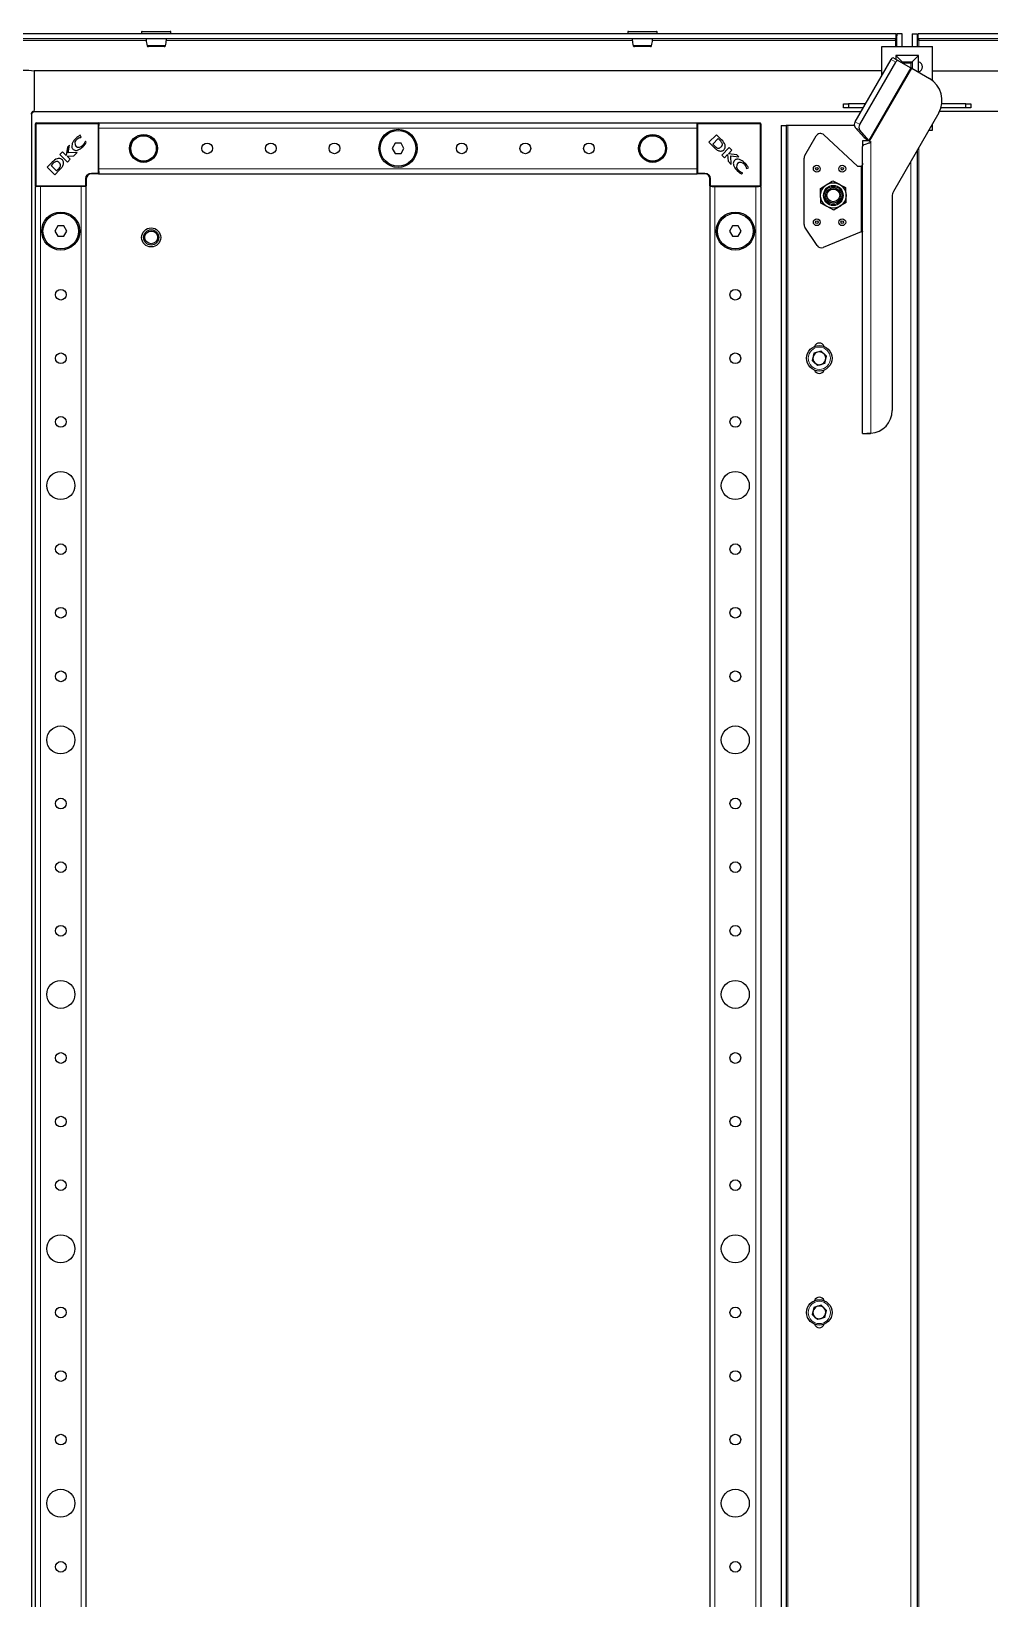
# Model space of a CAD drawing. Header units: millimetres. Extents: x -984 to 2790, y -1538 to 1219.
# Drawn here: x -567 to -190, y -59 to 557 of the extents above; entities that cross this region are included whole.
import ezdxf

# ---------------------------------------------------------------- set-up
doc = ezdxf.new("R2010")
doc.units = ezdxf.units.MM

msp = doc.modelspace()

# ---------------------------------------------------------------- linework, layer by layer
at = {"color": 7, "linetype": 'Continuous', "lineweight": 25}
for p, q in [((-226.74, 556.28), (-617.14, 556.28)), ((-523.19, 557.03), (-523.19, 556.28)), ((-522.94, 557.28), (-511.94, 557.28)), ((-511.69, 556.28), (-511.69, 557.03)), ((-332.19, 557.03), (-332.19, 556.28)), ((-331.94, 557.28), (-323.43, 557.28)), ((-323.43, 557.28), (-320.94, 557.28)), ((-320.69, 556.28), (-320.69, 557.03)), ((-226.74, 554.28), (-226.74, 556.28)), ((-224.44, 556.28), (-226.44, 556.28)), ((-226.44, 551.28), (-226.44, 556.28)), ((-224.44, 551.28), (-224.44, 556.28)), ((-220.44, 556.28), (-218.44, 556.28)), ((-220.44, 556.28), (-220.44, 551.28)), ((-218.44, 556.28), (-218.44, 551.28)), ((-218.14, 554.28), (-218.14, 556.28)), ((172.26, 556.28), (-218.14, 556.28)), ((-226.74, 554.28), (-617.14, 554.28)), ((-232.44, 551.28), (-212.44, 551.28)), ((-232.44, 539.86), (-232.44, 551.28)), ((-226.83, 554.28), (-227.04, 553.68)), ((172.26, 554.28), (-218.14, 554.28)), ((-217.84, 553.68), (-218.04, 554.28)), ((-212.44, 537.87), (-212.44, 551.28)), ((-242.88, 521.78), (-228.74, 546.26)), ((-241.04, 520.72), (-226.9, 545.2)), ((-227.63, 546.77), (-225.79, 545.71)), ((-224.44, 545.33), (-226.94, 547.82)), ((-226.94, 547.82), (-226.94, 546.38)), ((-217.94, 547.82), (-226.94, 547.82)), ((-225.79, 545.71), (-221.03, 542.96)), ((-224.44, 545.33), (-220.43, 545.33)), ((-224.44, 545.33), (-223.94, 544.83)), ((-224.44, 544.94), (-224.44, 545.33)), ((-220.66, 542.75), (-221.03, 542.96)), ((-220.43, 545.33), (-220.93, 544.83)), ((-220.66, 542.75), (-213.72, 538.74)), ((-220.43, 545.33), (-217.94, 547.82)), ((-220.43, 545.33), (-220.43, 542.62)), ((-217.94, 545.26), (-217.94, 547.82)), ((-217.94, 541.38), (-217.94, 545.26)), ((-565.44, 541.78), (-565.44, 526.11)), ((-232.44, 541.78), (-565.44, 541.78)), ((-217.94, 541.18), (-217.94, 541.38)), ((-212.44, 541.78), (120.56, 541.78)), ((-566.44, 524.78), (-566.44, -967.22)), ((-565.44, 525.78), (-240.56, 525.78)), ((-247.44, 527.28), (-247.44, 528.78)), ((-247.44, 528.78), (-245.44, 528.78)), ((-245.44, 527.28), (-247.44, 527.28)), ((-245.44, 528.78), (-245.44, 527.28)), ((-238.83, 528.78), (-245.44, 528.78)), ((-239.7, 527.28), (-245.44, 527.28)), ((-209.98, 525.23), (-227.81, 494.34)), ((120.56, 525.78), (-209.69, 525.78)), ((-199.44, 527.28), (-209.12, 527.28)), ((-199.44, 528.78), (-208.8, 528.78)), ((-199.44, 527.28), (-199.44, 528.78)), ((-199.44, 528.78), (-197.44, 528.78)), ((-197.44, 527.28), (-199.44, 527.28)), ((-197.44, 528.78), (-197.44, 527.28)), ((-564.94, 496.58), (-564.94, 520.98)), ((-564.64, 521.28), (-540.24, 521.28)), ((-539.94, 520.98), (-539.94, 521.28)), ((-539.94, 521.28), (-304.94, 521.28)), ((-539.94, 520.98), (-539.94, 520.34)), ((-539.94, 519.28), (-539.94, 520.34)), ((-539.94, 503.28), (-539.94, 519.28)), ((-304.94, 520.98), (-304.94, 521.28)), ((-304.94, 520.34), (-304.94, 520.98)), ((-304.94, 519.28), (-304.94, 520.34)), ((-304.94, 503.28), (-304.94, 519.28)), ((-304.64, 521.28), (-280.24, 521.28)), ((-279.94, 520.98), (-279.94, 496.58)), ((-271.94, 520.28), (-271.94, -962.72)), ((-271.94, 520.28), (-269.94, 520.28)), ((-269.94, 520.28), (-269.94, -962.72)), ((-269.34, 520.28), (-269.94, 520.28)), ((-243.22, 520.28), (-269.34, 520.28)), ((-239.33, 515.5), (-242.91, 519.55)), ((-237.5, 514.44), (-241.07, 518.49)), ((-213.87, 518.48), (-212.44, 518.48)), ((-212.44, 518.48), (-212.44, 520.96)), ((-552.36, 511.82), (-552.85, 508.55)), ((-551.57, 512.61), (-552.36, 511.82)), ((-552.04, 509.52), (-551.57, 512.61)), ((-547, 515.74), (-547.34, 516.43)), ((-547.14, 515.6), (-547, 515.74)), ((-545.19, 514.17), (-545.3, 514.06)), ((-544.94, 513.66), (-545.19, 514.17)), ((-423.59, 513.28), (-424.75, 511.28)), ((-424.75, 511.28), (-423.59, 509.28)), ((-421.28, 513.28), (-423.59, 513.28)), ((-420.13, 511.28), (-421.28, 513.28)), ((-421.28, 509.28), (-420.13, 511.28)), ((-297.33, 516.64), (-300.29, 513.68)), ((-300.29, 513.68), (-298.4, 511.79)), ((-296.63, 515.11), (-298.81, 512.93)), ((-298.81, 512.93), (-298.13, 512.27)), ((-298.4, 511.79), (-298.38, 511.77)), ((-295.34, 514.64), (-297.33, 516.64)), ((-295.89, 514.39), (-296.63, 515.11)), ((-292.33, 511.63), (-295.29, 508.67)), ((-291.28, 510.59), (-292.33, 511.63)), ((-262.67, 508.44), (-258.21, 516.16)), ((-255.13, 516.6), (-241.94, 504.28)), ((-237.43, 514.28), (-239.94, 514.28)), ((-239.94, 514.28), (-239.94, 512.04)), ((-239.94, 399.28), (-239.94, 512.04)), ((-239.33, 515.5), (-237.5, 514.44)), ((-236.62, 513.6), (-237.19, 514.13)), ((-236.94, 513.9), (-236.94, 513.48)), ((-236.64, 513.57), (-236.62, 513.6)), ((-558.3, 505.88), (-560.29, 503.89)), ((-558.05, 505.33), (-558.77, 504.59)), ((-554.24, 509.94), (-555.29, 508.89)), ((-555.29, 508.89), (-552.33, 505.93)), ((-552.85, 508.55), (-554.24, 509.94)), ((-552.51, 508.23), (-549.85, 508.41)), ((-551.27, 506.99), (-552.51, 508.23)), ((-552.33, 505.93), (-551.27, 506.99)), ((-548.57, 509.7), (-552.04, 509.52)), ((-549.85, 508.41), (-548.57, 509.7)), ((-423.59, 509.28), (-421.28, 509.28)), ((-295.29, 508.67), (-294.23, 507.61)), ((-294.23, 507.61), (-292.99, 508.86)), ((-292.99, 508.86), (-292.81, 506.2)), ((-292.81, 506.2), (-291.53, 504.91)), ((-292.67, 509.2), (-291.28, 510.59)), ((-289.41, 508.71), (-292.67, 509.2)), ((-291.71, 508.38), (-288.61, 507.91)), ((-291.53, 504.91), (-291.71, 508.38)), ((-288.61, 507.91), (-289.41, 508.71)), ((-262.94, 481.39), (-262.94, 507.44)), ((-218.44, 510.57), (-218.44, -953)), ((-560.29, 503.89), (-557.33, 500.93)), ((-558.77, 504.59), (-556.59, 502.41)), ((-557.33, 500.93), (-555.44, 502.82)), ((-556.59, 502.41), (-555.93, 503.09)), ((-555.44, 502.82), (-555.42, 502.84)), ((-544.94, 499.28), (-544.94, 496.58)), ((-540.24, 501.28), (-542.94, 501.28)), ((-539.94, 502.23), (-539.94, 503.28)), ((-539.94, 502.23), (-539.94, 501.58)), ((-539.94, 501.28), (-539.94, 501.58)), ((-539.94, 501.28), (-304.94, 501.28)), ((-304.94, 502.23), (-304.94, 503.28)), ((-304.94, 501.58), (-304.94, 502.23)), ((-304.94, 501.28), (-304.94, 501.58)), ((-301.94, 501.28), (-304.64, 501.28)), ((-299.94, 496.58), (-299.94, 499.28)), ((-287.57, 501.29), (-287.06, 501.53)), ((-287.06, 501.53), (-287.16, 501.64)), ((-285.62, 503.48), (-285.48, 503.35)), ((-285.48, 503.35), (-284.8, 503.68)), ((-241.94, 504.28), (-240.54, 504.28)), ((-240.3, 504.28), (-240.54, 504.28)), ((-564.94, -938.72), (-564.94, 496.28)), ((-564.64, 496.28), (-564.94, 496.28)), ((-563.99, 496.28), (-564.64, 496.28)), ((-562.94, 496.28), (-563.99, 496.28)), ((-546.94, 496.28), (-562.94, 496.28)), ((-545.89, 496.28), (-546.94, 496.28)), ((-545.24, 496.28), (-545.89, 496.28)), ((-544.94, 496.28), (-545.24, 496.28)), ((-544.94, -938.72), (-544.94, 496.28)), ((-299.94, 496.28), (-299.94, -938.72)), ((-299.94, 496.28), (-299.64, 496.28)), ((-298.99, 496.28), (-299.64, 496.28)), ((-298.99, 496.28), (-297.94, 496.28)), ((-297.94, 496.28), (-281.94, 496.28)), ((-281.94, 496.28), (-280.89, 496.28)), ((-280.24, 496.28), (-280.89, 496.28)), ((-280.24, 496.28), (-279.94, 496.28)), ((-279.94, 496.28), (-279.94, -938.72)), ((-256.51, 495.55), (-254.04, 497.05)), ((-251.58, 498.55), (-249.04, 497.17)), ((-251.3, 487.01), (-253.83, 488.39)), ((-246.37, 490.02), (-248.84, 488.51)), ((-228.35, 492.34), (-228.35, 408.28)), ((-556.09, 480.78), (-557.25, 478.78)), ((-553.78, 480.78), (-556.09, 480.78)), ((-552.63, 478.78), (-553.78, 480.78)), ((-291.09, 480.78), (-292.25, 478.78)), ((-288.78, 480.78), (-291.09, 480.78)), ((-287.63, 478.78), (-288.78, 480.78)), ((-557.25, 478.78), (-556.09, 476.78)), ((-556.09, 476.78), (-553.78, 476.78)), ((-553.78, 476.78), (-552.63, 478.78)), ((-292.25, 478.78), (-291.09, 476.78)), ((-291.09, 476.78), (-288.78, 476.78)), ((-288.78, 476.78), (-287.63, 478.78)), ((-257.84, 473.13), (-262.6, 480.28)), ((-240.54, 478.53), (-255.43, 472.38)), ((-240.54, 478.53), (-240.3, 478.78)), ((-240.54, 478.53), (-239.94, 478.64)), ((-256.26, 431.6), (-259.04, 430.78)), ((-256.26, 431.6), (-254.16, 429.6)), ((-259.04, 430.78), (-259.72, 427.97)), ((-257.62, 425.97), (-259.72, 427.97)), ((-254.84, 426.78), (-257.62, 425.97)), ((-254.84, 426.78), (-254.16, 429.6)), ((-239.94, 399.28), (-238.97, 399.28)), ((-238.97, 399.28), (-236.85, 399.28)), ((-259.04, 55.78), (-259.72, 52.97)), ((-256.26, 56.6), (-259.04, 55.78)), ((-256.26, 56.6), (-254.16, 54.6)), ((-257.62, 50.97), (-259.72, 52.97)), ((-254.84, 51.78), (-257.62, 50.97)), ((-254.84, 51.78), (-254.16, 54.6))]:
    msp.add_line(p, q, dxfattribs=at)
at = {"color": 8, "linetype": 'Continuous', "lineweight": 18}
for p, q in [((-511.69, 557.03), (-523.19, 557.03)), ((-323.29, 557.03), (-332.19, 557.03)), ((-320.69, 557.03), (-323.29, 557.03)), ((-616.84, 553.68), (-521.41, 553.68)), ((-513.47, 553.68), (-330.41, 553.68)), ((-322.47, 553.68), (-227.04, 553.68)), ((-227.04, 553.68), (-227.04, 551.28)), ((-217.84, 551.28), (-217.84, 553.68)), ((-217.84, 553.68), (-122.41, 553.68)), ((-237.5, 514.44), (-221.03, 542.96)), ((-237.19, 514.13), (-220.66, 542.75)), ((-228.74, 546.26), (-226.9, 545.2)), ((-220.93, 544.83), (-223.94, 544.83)), ((-223.94, 544.83), (-223.94, 544.65)), ((-220.93, 542.91), (-220.93, 544.83)), ((-564.64, 520.98), (-564.94, 520.98)), ((-564.64, 520.98), (-564.64, 521.28)), ((-564.64, 520.98), (-564.64, 496.58)), ((-540.24, 520.98), (-564.64, 520.98)), ((-540.24, 521.28), (-540.24, 520.98)), ((-540.24, 501.58), (-540.24, 520.98)), ((-539.94, 520.98), (-540.24, 520.98)), ((-539.94, 519.28), (-304.94, 519.28)), ((-304.64, 520.98), (-304.94, 520.98)), ((-304.64, 520.98), (-304.64, 521.28)), ((-304.64, 520.98), (-304.64, 501.58)), ((-280.24, 520.98), (-304.64, 520.98)), ((-280.24, 520.98), (-280.24, 521.28)), ((-280.24, 496.58), (-280.24, 520.98)), ((-280.24, 520.98), (-279.94, 520.98)), ((-269.34, -962.72), (-269.34, 520.28)), ((-242.91, 519.55), (-241.07, 518.49)), ((-242.88, 521.78), (-241.04, 520.72)), ((-236.64, 399.31), (-236.64, 513.57)), ((-217.84, -954.04), (-217.84, 511.61)), ((-221.04, 506.07), (-221.04, -948.5)), ((-545.24, 496.58), (-545.24, 499.28)), ((-544.94, 499.28), (-545.24, 499.28)), ((-542.94, 501.58), (-540.24, 501.58)), ((-542.94, 501.28), (-542.94, 501.58)), ((-540.24, 501.58), (-540.24, 501.28)), ((-539.94, 501.58), (-540.24, 501.58)), ((-539.94, 503.28), (-304.94, 503.28)), ((-304.64, 501.58), (-304.94, 501.58)), ((-304.64, 501.28), (-304.64, 501.58)), ((-304.64, 501.58), (-301.94, 501.58)), ((-301.94, 501.28), (-301.94, 501.58)), ((-299.94, 499.28), (-299.64, 499.28)), ((-299.64, 499.28), (-299.64, 496.58)), ((-240.54, 478.53), (-240.54, 504.28)), ((-564.64, 496.58), (-564.94, 496.58)), ((-564.64, 496.58), (-545.24, 496.58)), ((-564.64, 496.58), (-564.64, 496.28)), ((-562.94, -938.72), (-562.94, 496.28)), ((-546.94, -938.72), (-546.94, 496.28)), ((-545.24, 496.58), (-545.24, 496.28)), ((-544.94, 496.58), (-545.24, 496.58)), ((-299.64, 496.58), (-299.94, 496.58)), ((-299.64, 496.58), (-280.24, 496.58)), ((-299.64, 496.28), (-299.64, 496.58)), ((-297.94, 496.28), (-297.94, -938.72)), ((-281.94, 496.28), (-281.94, -938.72)), ((-280.24, 496.28), (-280.24, 496.58)), ((-279.94, 496.58), (-280.24, 496.58))]:
    msp.add_line(p, q, dxfattribs=at)
at = {"color": 7, "linetype": 'Continuous', "lineweight": 25}
for centre, radius in [((-422.44, 511.28), 7.5), ((-422.44, 511.28), 7), ((-522.44, 511.28), 5.5), ((-522.44, 511.28), 5), ((-497.44, 511.28), 2.1), ((-472.44, 511.28), 2.1), ((-447.44, 511.28), 2.1), ((-397.44, 511.28), 2.1), ((-372.44, 511.28), 2.1), ((-347.44, 511.28), 2.1), ((-322.44, 511.28), 5.5), ((-322.44, 511.28), 5), ((-257.94, 503.28), 1.35), ((-257.94, 503.28), 0.493), ((-247.94, 503.28), 1.35), ((-247.94, 503.28), 0.493), ((-251.44, 492.78), 5), ((-251.44, 492.78), 3.57), ((-251.44, 492.78), 3), ((-251.44, 492.78), 2.5), ((-554.94, 478.78), 7.5), ((-554.94, 478.78), 7), ((-289.94, 478.78), 7.5), ((-289.94, 478.78), 7), ((-257.94, 482.28), 1.35), ((-257.94, 482.28), 0.493), ((-247.94, 482.28), 1.35), ((-247.94, 482.28), 0.493), ((-519.44, 476.28), 3.75), ((-519.44, 476.28), 3), ((-519.44, 476.28), 2.5), ((-554.94, 453.78), 2.1), ((-289.94, 453.78), 2.1), ((-256.94, 428.78), 5), ((-554.94, 428.78), 2.1), ((-289.94, 428.78), 2.1), ((-554.94, 403.78), 2.1), ((-289.94, 403.78), 2.1), ((-554.94, 378.78), 5.5), ((-289.94, 378.78), 5.5), ((-554.94, 353.78), 2.1), ((-289.94, 353.78), 2.1), ((-554.94, 328.78), 2.1), ((-289.94, 328.78), 2.1), ((-554.94, 303.78), 2.1), ((-289.94, 303.78), 2.1), ((-554.94, 278.78), 5.5), ((-289.94, 278.78), 5.5), ((-554.94, 253.78), 2.1), ((-289.94, 253.78), 2.1), ((-554.94, 228.78), 2.1), ((-289.94, 228.78), 2.1), ((-554.94, 203.78), 2.1), ((-289.94, 203.78), 2.1), ((-554.94, 178.78), 5.5), ((-289.94, 178.78), 5.5), ((-554.94, 153.78), 2.1), ((-289.94, 153.78), 2.1), ((-554.94, 128.78), 2.1), ((-289.94, 128.78), 2.1), ((-554.94, 103.78), 2.1), ((-289.94, 103.78), 2.1), ((-554.94, 78.78), 5.5), ((-289.94, 78.78), 5.5), ((-554.94, 53.78), 2.1), ((-289.94, 53.78), 2.1), ((-256.94, 53.78), 5), ((-554.94, 28.78), 2.1), ((-289.94, 28.78), 2.1), ((-554.94, 3.78), 2.1), ((-289.94, 3.78), 2.1), ((-554.94, -21.22), 5.5), ((-289.94, -21.22), 5.5), ((-554.94, -46.22), 2.1), ((-289.94, -46.22), 2.1)]:
    msp.add_circle(centre, radius, dxfattribs=at)
at = {"color": 8, "linetype": 'Continuous', "lineweight": 18}
for centre, radius in [((-522.44, 511.28), 5.3), ((-322.44, 511.28), 5.3), ((-251.44, 492.78), 3.97), ((-256.94, 428.78), 4.4), ((-256.94, 53.78), 4.4)]:
    msp.add_circle(centre, radius, dxfattribs=at)
at = {"color": 7, "linetype": 'Continuous', "lineweight": 25}
for centre, radius, start, end in [((-522.94, 557.03), 0.25, 90, 180), ((-511.94, 557.03), 0.25, 0, 90), ((-331.94, 557.03), 0.25, 90, 180), ((-320.94, 557.03), 0.25, 0, 90), ((-520.55, 551.78), 0.5, 195.31604, 270.02276), ((-514.33, 551.78), 0.5, 269.99815, 345.40011), ((-329.55, 551.78), 0.5, 195.24646, 270.04596), ((-323.33, 551.78), 0.5, 269.96367, 344.83397), ((-227.91, 545.93), 0.893, 71.42175, 158.04947), ((-226.08, 544.87), 0.893, 71.42175, 158.04947), ((-218.44, 543.32), 2, 284.47751, 75.52249), ((-218.72, 530.08), 10, 330.95313, 60), ((-564.64, 520.98), 0.3, 90, 180), ((-540.24, 520.98), 0.3, 0, 90), ((-304.64, 520.98), 0.3, 90, 180), ((-280.24, 520.98), 0.3, 0, 90), ((-241.26, 520.64), 1.98, 144.95207, 213.44806), ((-239.42, 519.58), 1.98, 144.95207, 213.44806), ((-547.43, 513.29), 1.97, 128.45405, 215.887), ((-547.87, 513.69), 1.94, 233.30966, 322.34638), ((-300.36, 510.21), 6.12, 36.98881, 43.07444), ((-298.55, 510.98), 4.87, 20.34448, 48.77765), ((-256.5, 515.13), 2, 46.97493, 149.03624), ((-554.64, 502.67), 4.87, 110.34448, 138.77765), ((-553.87, 500.86), 6.12, 126.98881, 133.07444), ((-287.53, 504.21), 1.94, 143.30966, 232.34638), ((-287.94, 503.77), 1.97, 38.45405, 125.887), ((-260.94, 507.44), 2, 150, 180), ((-542.94, 499.28), 2, 90, 180), ((-540.24, 501.58), 0.3, 270, 0), ((-304.64, 501.58), 0.3, 180, 270), ((-301.94, 499.28), 2, 0, 90), ((-564.64, 496.58), 0.3, 180, 270), ((-545.24, 496.58), 0.3, 270, 0), ((-299.64, 496.58), 0.3, 180, 270), ((-280.24, 496.58), 0.3, 270, 0), ((-224.35, 492.34), 4, 150, 180), ((-260.94, 481.39), 2, 180, 213.69007), ((-256.18, 474.24), 2, 213.69007, 291.80141), ((-256.94, 432.78), 2, 18.20996, 161.79004), ((-256.94, 428.78), 2.51, 46.35345, 106.35345), ((-256.94, 428.78), 2.51, 166.35345, 226.35345), ((-256.94, 428.78), 2.51, 106.35345, 166.35345), ((-256.94, 428.78), 2.51, 226.35345, 286.35345), ((-256.94, 428.78), 2.51, 286.35345, 346.35345), ((-256.94, 428.78), 2.51, 346.35345, 46.35345), ((-256.94, 424.78), 2, 198.20996, 341.79004), ((-237.35, 408.28), 9, 274.50464, 0), ((-256.94, 53.78), 2.51, 106.35345, 166.35345), ((-256.94, 57.78), 2, 18.20996, 161.79004), ((-256.94, 53.78), 2.51, 46.35345, 106.35345), ((-256.94, 53.78), 2.51, 346.35345, 46.35345), ((-256.94, 53.78), 2.51, 166.35345, 226.35345), ((-256.94, 53.78), 2.51, 226.35345, 286.35345), ((-256.94, 53.78), 2.51, 286.35345, 346.35345), ((-256.94, 49.78), 2, 198.20996, 341.79004)]:
    msp.add_arc(centre, radius, start, end, dxfattribs=at)
at = {"color": 8, "linetype": 'Continuous', "lineweight": 18}
for centre, start, end in [((-542.94, 499.28), 90, 180), ((-301.94, 499.28), 0, 90)]:
    msp.add_arc(centre, 2.3, start, end, dxfattribs=at)
at = {"color": 7, "linetype": 'Continuous', "lineweight": 25}
for points, knots in [([(-226.44, 556.28), (-226.46, 555.9), (-226.5, 555.33), (-226.68, 554.76), (-226.74, 554.57)], [0, 0, 0, 0, 0.662931, 1, 1, 1, 1]), ([(-218.14, 554.6), (-218.18, 554.73), (-218.38, 555.29), (-218.41, 555.85), (-218.44, 556.28)], [0, 0, 0, 0, 0.226541, 1, 1, 1, 1]), ([(-521.46, 554.28), (-521.46, 554.15), (-521.44, 553.24), (-521.22, 552.37), (-521.03, 551.63)], [0, 0, 0, 0, 0.14185, 1, 1, 1, 1]), ([(-519.14, 551.28), (-519.33, 551.28), (-519.8, 551.28), (-520.35, 551.28), (-520.48, 551.28), (-520.54, 551.28)], [0, 0, 0, 0, 0.256553, 0.627981, 1, 1, 1, 1]), ([(-514.33, 551.28), (-514.37, 551.28), (-514.45, 551.28), (-515.01, 551.28), (-515.82, 551.28), (-516.81, 551.28), (-517.87, 551.28), (-518.66, 551.28), (-519.05, 551.28), (-519.14, 551.28)], [0, 0, 0, 0, 0.158514, 0.317278, 0.475863, 0.634247, 0.792477, 0.950708, 1, 1, 1, 1]), ([(-513.85, 551.63), (-513.66, 552.37), (-513.44, 553.24), (-513.42, 554.15), (-513.42, 554.28)], [0, 0, 0, 0, 0.85815, 1, 1, 1, 1]), ([(-330.46, 554.28), (-330.46, 554.15), (-330.44, 553.24), (-330.22, 552.37), (-330.03, 551.63)], [0, 0, 0, 0, 0.1418495, 1, 1, 1, 1]), ([(-323.37, 551.28), (-323.36, 551.28), (-323.31, 551.28), (-323.59, 551.28), (-324.11, 551.28), (-324.83, 551.28), (-325.68, 551.28), (-326.75, 551.28), (-327.77, 551.28), (-328.65, 551.28), (-329.26, 551.28), (-329.56, 551.28), (-329.52, 551.28), (-329.51, 551.28)], [0, 0, 0, 0, 0.03384, 0.141254, 0.248698, 0.315774, 0.423314, 0.530846, 0.63821, 0.745706, 0.853372, 0.960917, 1, 1, 1, 1]), ([(-322.85, 551.63), (-322.66, 552.37), (-322.44, 553.24), (-322.42, 554.15), (-322.42, 554.28)], [0, 0, 0, 0, 0.85815, 1, 1, 1, 1]), ([(-580.44, 524.78), (-580.85, 526.46), (-581.58, 529.5), (-581.67, 533.81), (-580.7, 537.37), (-578.65, 539.82), (-576.01, 541.24), (-572.99, 541.98), (-569.39, 542.19), (-566.82, 541.92), (-565.44, 541.78)], [0, 0, 0, 0, 0.176067, 0.318225, 0.435596, 0.543482, 0.633889, 0.737152, 0.858183, 1, 1, 1, 1]), ([(-566.48, 524.78), (-566.46, 524.92), (-566.43, 525.16), (-566.3, 525.36), (-566.18, 525.45), (-566.13, 525.56), (-566.11, 525.63), (-566.09, 525.68), (-566.08, 525.72), (-566.06, 525.76), (-566.03, 525.8), (-565.97, 525.85), (-565.85, 525.92), (-565.66, 525.95), (-565.52, 525.95), (-565.44, 525.95)], [0, 0, 0, 0, 0.233411, 0.418546, 0.549351, 0.595026, 0.631329, 0.647111, 0.661994, 0.676639, 0.691742, 0.725563, 0.766794, 0.872627, 1, 1, 1, 1]), ([(-565.44, 525.78), (-565.66, 525.63), (-566.07, 525.37), (-566.32, 524.96), (-566.44, 524.78)], [0, 0, 0, 0, 0.556114, 1, 1, 1, 1]), ([(-549.07, 515.19), (-549.4, 514.82), (-550.01, 514.12), (-550.57, 512.95), (-550.7, 512.01), (-550.55, 511.37), (-550.36, 511.14), (-550.27, 511.02)], [0, 0, 0, 0, 0.315674, 0.58952, 0.813199, 0.909026, 1, 1, 1, 1]), ([(-550.27, 511.02), (-550.11, 510.89), (-549.78, 510.6), (-549.08, 510.44), (-548.2, 510.57), (-547.13, 511.13), (-546.44, 511.77), (-546.04, 512.14)], [0, 0, 0, 0, 0.130532, 0.266031, 0.423997, 0.666819, 1, 1, 1, 1]), ([(-547.34, 516.43), (-547.67, 516.24), (-548.3, 515.9), (-548.83, 515.42), (-549.07, 515.19)], [0, 0, 0, 0, 0.5368, 1, 1, 1, 1]), ([(-548.65, 514.83), (-548.39, 515.05), (-547.95, 515.42), (-547.38, 515.55), (-547.14, 515.6)], [0, 0, 0, 0, 0.579608, 1, 1, 1, 1]), ([(-545.3, 514.06), (-545.44, 513.74), (-545.71, 513.17), (-546.13, 512.71), (-546.33, 512.5)], [0, 0, 0, 0, 0.547643, 1, 1, 1, 1]), ([(-546.04, 512.14), (-545.8, 512.41), (-545.37, 512.87), (-545.07, 513.42), (-544.94, 513.66)], [0, 0, 0, 0, 0.577653, 1, 1, 1, 1]), ([(-298.38, 511.77), (-298.31, 511.69), (-298.15, 511.54), (-297.98, 511.39), (-297.9, 511.31)], [0, 0, 0, 0, 0.486421, 1, 1, 1, 1]), ([(-298.13, 512.27), (-297.93, 512.08), (-297.57, 511.73), (-297.03, 511.41), (-296.58, 511.35), (-296.24, 511.41), (-295.88, 511.6), (-295.67, 511.8), (-295.56, 511.91)], [0, 0, 0, 0, 0.274676, 0.503042, 0.607381, 0.716579, 0.843412, 1, 1, 1, 1]), ([(-297.9, 511.31), (-297.75, 511.18), (-297.48, 510.93), (-297.19, 510.72), (-297.05, 510.63)], [0, 0, 0, 0, 0.55183, 1, 1, 1, 1]), ([(-297.05, 510.63), (-296.85, 510.52), (-296.46, 510.32), (-295.83, 510.2), (-295.24, 510.24), (-294.7, 510.44), (-294.27, 510.8), (-293.97, 511.31), (-293.86, 511.97), (-293.94, 512.43), (-293.99, 512.68)], [0, 0, 0, 0, 0.138091, 0.265455, 0.384013, 0.496103, 0.605759, 0.71979, 0.847662, 1, 1, 1, 1]), ([(-295.56, 511.91), (-295.46, 512), (-295.3, 512.18), (-295.12, 512.45), (-295.03, 512.73), (-295.03, 513.05), (-295.18, 513.46), (-295.37, 513.74), (-295.47, 513.89)], [0, 0, 0, 0, 0.176808, 0.319231, 0.43938, 0.552395, 0.749205, 1, 1, 1, 1]), ([(-555.56, 505.67), (-555.66, 505.76), (-555.83, 505.92), (-556.11, 506.1), (-556.38, 506.2), (-556.71, 506.2), (-557.11, 506.04), (-557.39, 505.86), (-557.55, 505.75)], [0, 0, 0, 0, 0.176808, 0.319231, 0.43938, 0.552395, 0.749205, 1, 1, 1, 1]), ([(-554.29, 504.17), (-554.18, 504.37), (-553.97, 504.76), (-553.86, 505.39), (-553.9, 505.99), (-554.1, 506.52), (-554.46, 506.96), (-554.97, 507.25), (-555.63, 507.36), (-556.08, 507.28), (-556.33, 507.24)], [0, 0, 0, 0, 0.138091, 0.265455, 0.384013, 0.496103, 0.605759, 0.71979, 0.847662, 1, 1, 1, 1]), ([(-555.93, 503.09), (-555.74, 503.29), (-555.39, 503.66), (-555.06, 504.19), (-555, 504.64), (-555.07, 504.99), (-555.26, 505.34), (-555.45, 505.55), (-555.56, 505.67)], [0, 0, 0, 0, 0.274676, 0.503042, 0.607381, 0.716579, 0.843412, 1, 1, 1, 1]), ([(-290.2, 506.62), (-290.34, 506.45), (-290.62, 506.12), (-290.78, 505.42), (-290.65, 504.55), (-290.09, 503.47), (-289.45, 502.79), (-289.08, 502.39)], [0, 0, 0, 0, 0.130532, 0.266031, 0.423997, 0.666819, 1, 1, 1, 1]), ([(-286.03, 505.41), (-286.41, 505.74), (-287.1, 506.36), (-288.27, 506.91), (-289.21, 507.05), (-289.85, 506.89), (-290.09, 506.71), (-290.2, 506.62)], [0, 0, 0, 0, 0.315674, 0.58952, 0.813199, 0.909026, 1, 1, 1, 1]), ([(-284.8, 503.68), (-284.98, 504.02), (-285.32, 504.65), (-285.81, 505.17), (-286.03, 505.41)], [0, 0, 0, 0, 0.5368, 1, 1, 1, 1]), ([(-555.42, 502.84), (-555.35, 502.92), (-555.19, 503.07), (-555.04, 503.24), (-554.97, 503.32)], [0, 0, 0, 0, 0.486421, 1, 1, 1, 1]), ([(-554.97, 503.32), (-554.83, 503.47), (-554.59, 503.74), (-554.38, 504.04), (-554.29, 504.17)], [0, 0, 0, 0, 0.55183, 1, 1, 1, 1]), ([(-289.08, 502.39), (-288.81, 502.14), (-288.35, 501.72), (-287.8, 501.41), (-287.57, 501.29)], [0, 0, 0, 0, 0.577653, 1, 1, 1, 1]), ([(-287.16, 501.64), (-287.48, 501.79), (-288.05, 502.05), (-288.51, 502.48), (-288.72, 502.67)], [0, 0, 0, 0, 0.547643, 1, 1, 1, 1]), ([(-286.39, 505), (-286.18, 504.74), (-285.8, 504.29), (-285.67, 503.72), (-285.62, 503.48)], [0, 0, 0, 0, 0.5796082, 1, 1, 1, 1]), ([(-256.44, 492.66), (-256.44, 492.92), (-256.47, 493.9), (-256.49, 494.85), (-256.51, 495.55)], [0, 0, 0, 0, 0.268634, 1, 1, 1, 1]), ([(-254.04, 497.05), (-253.98, 497.09), (-253.15, 497.59), (-252.34, 498.09), (-251.58, 498.55)], [0, 0, 0, 0, 0.070201, 1, 1, 1, 1]), ([(-249.04, 497.17), (-248.98, 497.14), (-248.13, 496.67), (-247.29, 496.21), (-246.51, 495.79)], [0, 0, 0, 0, 0.0702006, 1, 1, 1, 1]), ([(-246.44, 492.9), (-246.45, 493.17), (-246.47, 494.14), (-246.49, 495.09), (-246.51, 495.79)], [0, 0, 0, 0, 0.2686336, 1, 1, 1, 1]), ([(-246.37, 490.02), (-246.38, 490.26), (-246.4, 491.2), (-246.42, 492.18), (-246.44, 492.9)], [0, 0, 0, 0, 0.257551, 1, 1, 1, 1]), ([(-256.37, 489.78), (-256.37, 490.02), (-256.4, 490.96), (-256.42, 491.94), (-256.44, 492.66)], [0, 0, 0, 0, 0.257551, 1, 1, 1, 1]), ([(-253.83, 488.39), (-253.89, 488.43), (-254.75, 488.89), (-255.59, 489.35), (-256.37, 489.78)], [0, 0, 0, 0, 0.070201, 1, 1, 1, 1]), ([(-248.84, 488.51), (-248.89, 488.48), (-249.73, 487.97), (-250.54, 487.47), (-251.3, 487.01)], [0, 0, 0, 0, 0.0702006, 1, 1, 1, 1])]:
    msp.add_open_spline(points, degree=3, knots=knots, dxfattribs=at)
at = {"color": 8, "linetype": 'Continuous', "lineweight": 18}
for points, knots in [([(-521, 551.66), (-521.01, 551.66), (-521.07, 551.66), (-520.76, 551.66), (-520.18, 551.66), (-519.63, 551.66), (-519.41, 551.66)], [0, 0, 0, 0, 0.083271, 0.424284, 0.764725, 1, 1, 1, 1]), ([(-519.41, 551.66), (-519.3, 551.66), (-518.85, 551.66), (-518.33, 551.66), (-517.53, 551.66), (-516.71, 551.66), (-515.57, 551.66), (-514.62, 551.66), (-514.03, 551.66), (-513.78, 551.66), (-513.85, 551.66), (-513.86, 551.66)], [0, 0, 0, 0, 0.048751, 0.204942, 0.205393, 0.362034, 0.518827, 0.675799, 0.832923, 0.989778, 1, 1, 1, 1]), ([(-329.99, 551.66), (-330, 551.66), (-330.05, 551.66), (-329.7, 551.66), (-329, 551.66), (-327.98, 551.66), (-326.79, 551.66), (-325.56, 551.66), (-324.58, 551.66), (-323.75, 551.66), (-323.15, 551.66), (-322.82, 551.66), (-322.88, 551.66), (-322.89, 551.66)], [0, 0, 0, 0, 0.038891, 0.14638, 0.253973, 0.361383, 0.468681, 0.576165, 0.683665, 0.750707, 0.858068, 0.965424, 1, 1, 1, 1])]:
    msp.add_open_spline(points, degree=3, knots=knots, dxfattribs=at)
at = {"color": 7, "linetype": 'Continuous', "lineweight": 25}
for points in [[(-227.04, 553.68), (-227.01, 553.76), (-226.96, 553.92), (-226.89, 554.12), (-226.81, 554.26), (-226.76, 554.27), (-226.74, 554.28)], [(-218.14, 554.28), (-218.11, 554.27), (-218.06, 554.26), (-217.99, 554.12), (-217.91, 553.92), (-217.86, 553.76), (-217.84, 553.68)], [(-236.64, 513.57), (-237.07, 513.45), (-237.94, 513.19), (-239.03, 512.81), (-239.79, 512.42), (-239.89, 512.17), (-239.94, 512.04)], [(-239.33, 515.5), (-239.19, 515.4), (-238.89, 515.21), (-238.36, 514.87), (-237.78, 514.51), (-237.38, 514.26), (-237.19, 514.13)], [(-237.5, 514.44), (-237.48, 514.42), (-237.43, 514.37), (-237.36, 514.29), (-237.27, 514.21), (-237.21, 514.16), (-237.19, 514.13)], [(-239.94, 505.48), (-239.96, 505.28), (-240, 504.88), (-240.2, 504.48), (-240.3, 504.28)], [(-240.3, 478.78), (-240.25, 478.77), (-240.15, 478.75), (-240.03, 478.71), (-239.96, 478.68), (-239.95, 478.65), (-239.94, 478.64)], [(-238.97, 399.28), (-238.81, 399.28), (-238.49, 399.29), (-237.91, 399.3), (-237.29, 399.3), (-236.86, 399.31), (-236.64, 399.31)], [(-236.85, 399.28), (-236.84, 399.28), (-236.81, 399.29), (-236.76, 399.3), (-236.7, 399.3), (-236.66, 399.31), (-236.64, 399.31)]]:
    msp.add_open_spline(points, degree=3, dxfattribs=at)

doc.saveas('drawing.dxf')
